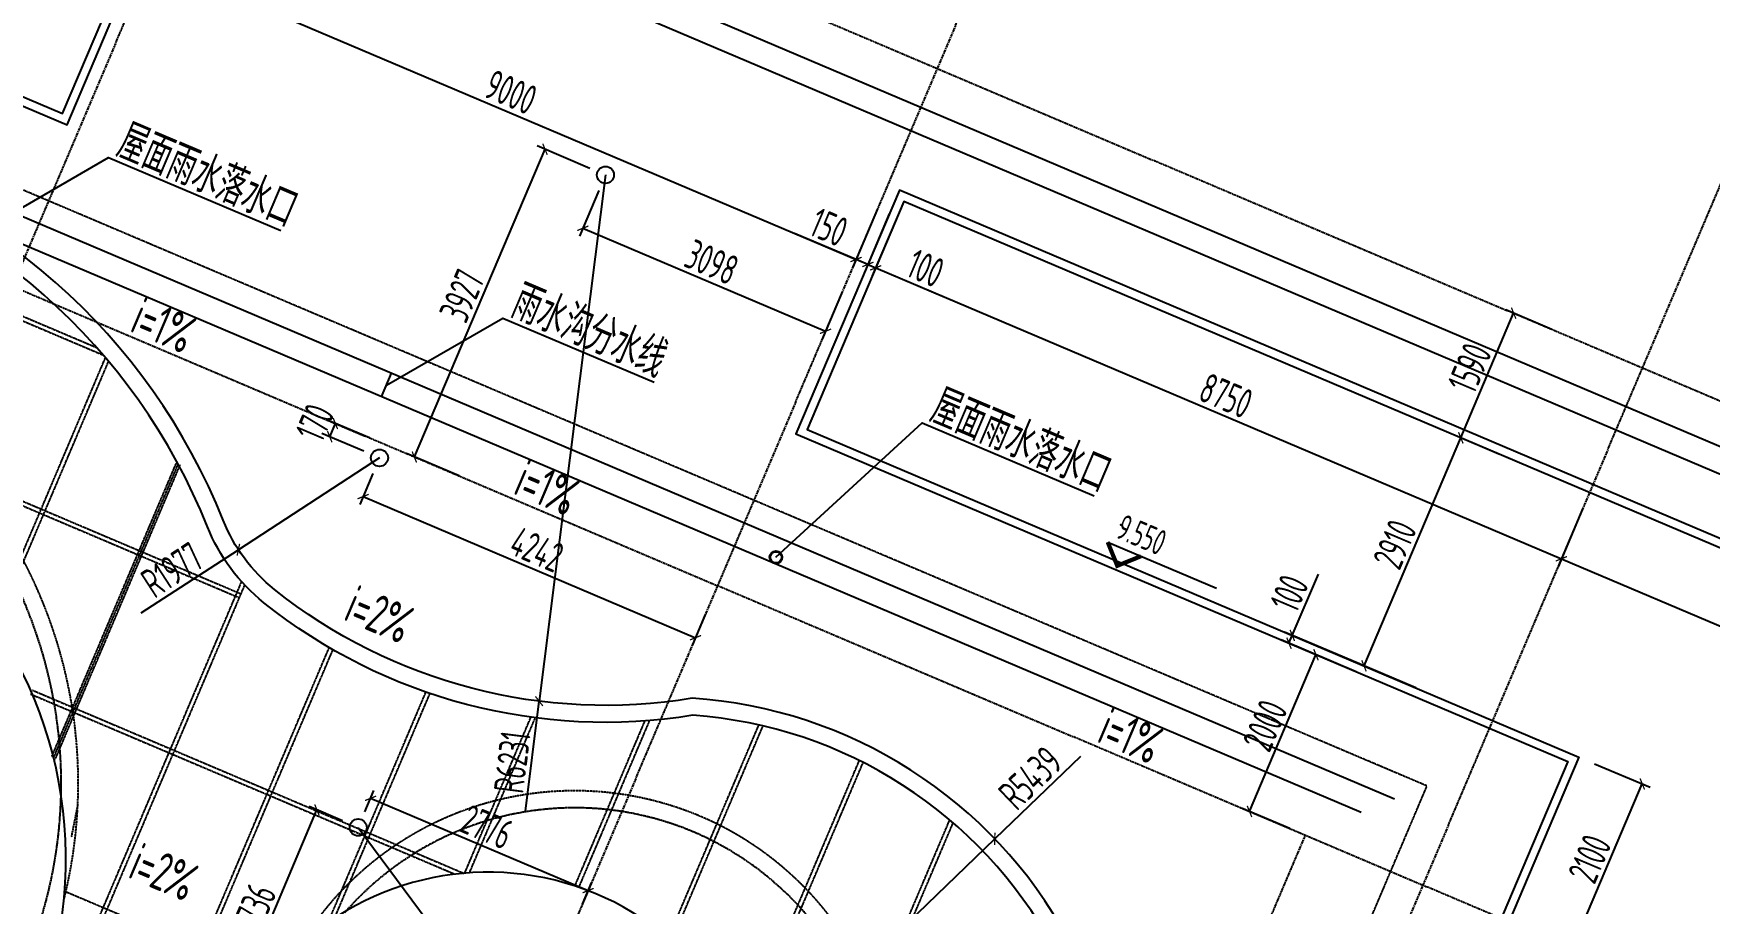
# Model space of a CAD drawing. Extents: x -3523 to 12007717, y -6694179 to 21431.
# Drawn here: x 11943716 to 11963402, y -6463701 to -6453481 of the extents above; entities that cross this region are included whole.
import ezdxf
from ezdxf.enums import TextEntityAlignment as Align

# ---------------------------------------------------------------- set-up
doc = ezdxf.new("R2010")
doc.units = 0
doc.header["$LTSCALE"] = 10
doc.header["$MEASUREMENT"] = 0
for name, pattern in [('A3-RG-axis-100$0$CENTER', [2, 1.25, -0.25, 0.25, -0.25]), ('A3-RI-4F$0$CENTER', [2, 1.25, -0.25, 0.25, -0.25]), ('A3-RI-4F$0$DASH', [0.35, 0.25, -0.1]), ('A3-RI-4F$0$DOTE', [2.42, 2, -0.2, 0.02, -0.2]), ('A3-SYMB-4F-100$0$$AUDIT_BAD_LTYPE2', [0])]:
    doc.linetypes.add(name, pattern=pattern)
for name, color, linetype in [('A3-RB-4F-100$0$A-DIMS-100', 1, 'Continuous'), ('A3-RG-axis-100$0$A-GRID', 1, 'A3-RG-axis-100$0$CENTER'), ('A3-RI-4F$0$A-FLOR', 2, 'Continuous'), ('A3-RI-4F$0$A-GLAZ', 140, 'Continuous'), ('A3-RI-4F$0$A-GRID', 1, 'A3-RI-4F$0$CENTER'), ('A3-RI-4F$0$A-HATH', 9, 'Continuous'), ('A3-RI-4F$0$A-ROOF-EDGE', 2, 'Continuous'), ('A3-RI-4F$0$A-WALL', 7, 'Continuous'), ('A3-RM-4F$0$0P-1', 191, 'Continuous'), ('A3-RM-4F$0$0P-FE-FH-V', 141, 'Continuous'), ('A3-SYMB-4F-100$0$$AUDIT_BAD_LAYER1', 7, 'Continuous'), ('A3-SYMB-4F-100$0$A-SYMB', 4, 'Continuous'), ('A3-SYMB-4F-100$0$A-SYMB-AREA', 4, 'Continuous'), ('A3-SYMB-4F-100$0$A-SYMB-NAME', 4, 'Continuous'), ('A3-SYMB-4F-100$0$A-SYMB-NAME-E', 4, 'Continuous')]:
    doc.layers.add(name, color=color, linetype=linetype)
doc.styles.add('A3-RB-4F-100$0$XD2008', font='xd-hzs.shx', dxfattribs={"width": 0.7, "bigfont": 'xd-hztxt.shx'})
doc.styles.add('A3-SYMB-4F-100$0$ECADI', font='hzs.shx', dxfattribs={"width": 0.7, "bigfont": 'hztxt.shx'})
doc.styles.add('A3-SYMB-4F-100$0$XD2008', font='hzs.shx', dxfattribs={"width": 0.7, "bigfont": 'hztxt.shx'})
doc.dimstyles.new('A3-RB-4F-100$0$XD100', dxfattribs={"dimscale": 100, "dimtxt": 3.5, "dimasz": 1.5, "dimexe": 1, "dimexo": 2, "dimgap": 0.5, "dimtad": 1, "dimdec": 0, "dimdsep": 46, "dimtxsty": 'A3-RB-4F-100$0$XD2008', "dimcen": 2.5, "dimclrt": 4, "dimaunit": 1, "dimadec": 0, "dimazin": 0, "dimtfac": 1, "dimtdec": 0, "dimtix": 1, "dimtmove": 0, "dimatfit": 3, "dimfxl": 0, "dimtolj": 1, "dimtzin": 0, "dimarcsym": 0})
doc.dimstyles.new('A3-RB-4F-100$0$XD100$0', dxfattribs={"dimscale": 100, "dimtxt": 3.5, "dimasz": 1, "dimexe": 1, "dimexo": 2, "dimgap": 0.5, "dimtad": 1, "dimdec": 0, "dimdsep": 46, "dimtxsty": 'A3-RB-4F-100$0$XD2008', "dimblk1": 'A3-RB-4F-100$0$_ARCHTICK', "dimblk2": 'A3-RB-4F-100$0$_ARCHTICK', "dimsah": 1, "dimcen": 2.5, "dimclrt": 4, "dimaunit": 1, "dimadec": 0, "dimazin": 0, "dimtfac": 1, "dimtdec": 0, "dimtix": 1, "dimtmove": 0, "dimatfit": 3, "dimfxl": 0, "dimtolj": 1, "dimtzin": 0, "dimarcsym": 0})

# ---------------------------------------------------------------- blocks, each defined once
blk = doc.blocks.new('A3-RI-4F$0$TIANCHUANG2')
at = {"layer": 'A3-RI-4F$0$A-GLAZ', "linetype": 'A3-RI-4F$0$DASH'}
for p, q in [((11938920, -6454874), (11944534, -6457258)), ((11939018, -6454862), (11944459, -6457171)), ((11936397, -6455976), (11946135, -6460110)), ((11936441, -6455941), (11946154, -6460064)), ((11943236, -6460413), (11944561, -6457289)), ((11943282, -6460432), (11944598, -6457332)), ((11943929, -6461979), (11945392, -6458531)), ((11943952, -6461989), (11945415, -6458541)), ((11943975, -6461999), (11945438, -6458550)), ((11942381, -6468824), (11946160, -6459922)), ((11942427, -6468844), (11946197, -6459962)), ((11944618, -6466754), (11947188, -6460698)), ((11944664, -6466773), (11947234, -6460718)), ((11943682, -6461241), (11948666, -6463357)), ((11943702, -6461195), (11948769, -6463346)), ((11947191, -6463890), (11948326, -6461216)), ((11947237, -6463910), (11948372, -6461236)), ((11948781, -6463345), (11949561, -6461507)), ((11948837, -6463341), (11949607, -6461527)), ((11950076, -6463494), (11950898, -6461557)), ((11950122, -6463513), (11950954, -6461552)), ((11951170, -6464115), (11952236, -6461604)), ((11951216, -6464134), (11952285, -6461615)), ((11952230, -6464816), (11953416, -6462023)), ((11952276, -6464835), (11953462, -6462043)), ((11949269, -6474992), (11954478, -6462720)), ((11949315, -6475011), (11954518, -6462754)), ((11944083, -6463557), (11946483, -6464576))]:
    blk.add_line(p, q, dxfattribs=at)
blk = doc.blocks.new('A3-RI-4F')
at = {"layer": 'A3-RI-4F$0$A-FLOR', "linetype": 'A3-RI-4F$0$DASH'}
blk.add_line((11944236, -6462534), (11944159, -6462919), dxfattribs=at)
for centre, radius, start, end in [((11938591, -6462290), 5650, 345.8683, 44.2186), ((11950072, -6466158), 3780, 294.9747, 148.7021)]:
    blk.add_arc(centre, radius, start, end, dxfattribs=at)
at = {"layer": 'A3-RI-4F$0$A-GRID', "linetype": 'A3-RI-4F$0$DOTE'}
for centre, radius, start, end in [((11938591, -6462290), 5450, 272.2829, 44.2186), ((11950072, -6466158), 3580, 294.9747, 139.0253)]:
    blk.add_arc(centre, radius, start, end, dxfattribs=at)
at = {"layer": 'A3-RI-4F$0$A-HATH', "linetype": 'A3-RI-4F$0$DASH'}
blk.add_lwpolyline([(11925756, -6476190), (11949855, -6486420), (11960084, -6462321), (11935985, -6452091)], close=True, dxfattribs=at)
at = {"layer": 'A3-RI-4F$0$A-ROOF-EDGE'}
for points in [[(11977075, -6448936), (11977075, -6448936), (11971198, -6462780), (11953939, -6455454), (11952802, -6458132), (11961869, -6461981), (11950655, -6488400), (11923776, -6476990), (11934990, -6450572), (11944057, -6454420), (11945194, -6451742), (11937359, -6448416, 0.002105), (11935284, -6447090), (11932817, -6450984, 0.033355), (11899110, -6432654), (11899697, -6421468)], [(11971145, -6462649), (11953886, -6455323), (11952670, -6458185), (11961737, -6462034), (11950602, -6488268), (11923907, -6476937), (11935043, -6450703), (11944110, -6454552), (11945325, -6451689), (11937406, -6448327, 0.002183), (11935253, -6446952), (11932786, -6450846, 0.033209), (11899214, -6432592), (11899796, -6421473)], [(11948735, -6482446, 0.153575), (11950516, -6480510, 0.12992), (11951116, -6477224, 0.099645), (11950839, -6476247, -0.370364), (11951727, -6472525, 0.124779), (11955849, -6469352, 0.549501), (11951453, -6461290, -0.212668), (11946546, -6460012, -0.12988), (11945944, -6459200, 0.238102), (11940954, -6454798, 0.28217)], [(11948635, -6482272, 0.153575), (11950335, -6480425, 0.12992), (11950916, -6477239, 0.099645), (11950661, -6476339, -0.372403), (11951628, -6472350, 0.12491), (11955682, -6469241, 0.547091), (11951462, -6461491, -0.211709), (11946421, -6460168, -0.12988), (11945758, -6459275, 0.238102), (11940903, -6454991, 0.28217), (11935816, -6456535, 0.107538), (11934525, -6458832, 0.181558), (11934730, -6462165, -0.024125), (11935298, -6463617, -0.306887), (11934543, -6466329, -0.012216), (11931938, -6468434, 221.308572)]]:
    blk.add_lwpolyline(points, format="xyb", dxfattribs=at)
at = {"layer": 'A3-RI-4F$0$A-WALL'}
for points in [[(11939765, -6468102, 0.61827), (11942694, -6459725)], [(11950496, -6469561, 1.230947), (11946556, -6464491)]]:
    blk.add_lwpolyline(points, format="xyb", dxfattribs=at)
at = {"layer": 'A3-RI-4F$0$A-GLAZ'}
blk.add_blockref('A3-RI-4F$0$TIANCHUANG2', (0, 0), dxfattribs=at)
blk = doc.blocks.new('A3-RG-axis-100')
at = {"layer": 'A3-RG-axis-100$0$A-GRID'}
for p, q in [((11979102.4, -6418565.4), (11947827.8, -6492243.7)), ((11957767.1, -6422760.8), (11931258.7, -6485210.6)), ((11966051.6, -6426277.4), (11939543.3, -6488727.1)), ((11937760.6, -6446859.4), (11980462.8, -6464985.4)), ((11935181.8, -6452934.6), (11977884, -6471060.6)), ((11958654.7, -6462898.3), (11946447.1, -6491657.6))]:
    blk.add_line(p, q, dxfattribs=at)
blk = doc.blocks.new('A3-SYMB-4F-100$0$ECADI-TAG-ROOM')
at = {"layer": 'A3-SYMB-4F-100$0$A-SYMB-AREA', "style": 'A3-SYMB-4F-100$0$ECADI', "width": 0.7}
blk.add_attdef('340M2', text='', height=2.5, dxfattribs=at).set_placement((7.17, -1.75), align=Align.MIDDLE_LEFT)
at = {"layer": 'A3-SYMB-4F-100$0$A-SYMB-NAME', "style": 'A3-SYMB-4F-100$0$ECADI', "width": 0.7}
blk.add_attdef('CHINESENAME', (-5.13, 0.09), '', height=4.5, dxfattribs=at)
at = {"layer": 'A3-SYMB-4F-100$0$A-SYMB-NAME-E', "style": 'A3-SYMB-4F-100$0$ECADI', "width": 0.7}
for tag, p in [('ENGLISHHIGH', (-5.13, 8.04)), ('ENGLISHLOW', (-5.13, 4.84))]:
    blk.add_attdef(tag, p, '', height=2.5, dxfattribs=at)
blk = doc.blocks.new('A3-SYMB-4F-100$0$ECADI-TAG-HGHT（国标）')
at = {"color": 1, "const_width": 0.5}
blk.add_lwpolyline([(-2.12, 2.12), (0, 0), (2.12, 2.12)], dxfattribs=at)
at = {"color": 1}
blk.add_point((-1.48, 4.6), dxfattribs=at)
at = {"layer": 'A3-SYMB-4F-100$0$$AUDIT_BAD_LAYER1', "color": 1, "linetype": 'A3-SYMB-4F-100$0$$AUDIT_BAD_LTYPE2'}
blk.add_line((-2.12, 2.12), (11.77, 2.12), dxfattribs=at)
at = {"style": 'A3-SYMB-4F-100$0$XD2008', "width": 0.7}
blk.add_attdef('FL', text='', height=3, dxfattribs=at).set_placement((-2.69, 2.97), align=Align.RIGHT)
for tag, p in [('F.F.L.', (2.28, 2.97)), ('T.O.S.', (2.28, -1.1))]:
    blk.add_attdef(tag, p, '', height=3, dxfattribs=at)
blk = doc.blocks.new('A3-SYMB-4F-100')
at = {"layer": 'A3-SYMB-4F-100$0$A-SYMB'}
for points in [[(11943231, -6455727), (11944598, -6454939), (11946620, -6455797)], [(11947863, -6457611), (11949229, -6456824), (11951005, -6457577)], [(11952436, -6459634), (11954153, -6458054), (11956176, -6458913)]]:
    blk.add_lwpolyline(points, dxfattribs=at)
for points in [[(11946441, -6457010, 0, 0, 0), (11944816, -6456320, 80, 0, 0), (11944540, -6456203, 0, 0, 0)], [(11949283, -6458216, 0, 0, 0), (11950908, -6458906, 80, 0, 0), (11951184, -6459023, 0, 0, 0)], [(11947819, -6460023, 0, 0, 0), (11948410, -6458630, 80, 0, 0), (11948527, -6458354, 0, 0, 0)], [(11957800, -6461831, 0, 0, 0), (11956176, -6461142, 80, 0, 0), (11955899, -6461024, 0, 0, 0)], [(11945485, -6463137, 0, 0, 0), (11946175, -6461512, 80, 0, 0), (11946292, -6461236, 0, 0, 0)]]:
    blk.add_lwpolyline(points, format="xyseb", dxfattribs=at)
ref = blk.add_blockref('A3-SYMB-4F-100$0$ECADI-TAG-ROOM', (11945128, -6455129), dxfattribs=dict(at, xscale=99.99999999989046, yscale=100.0000000001164, rotation=337))
ref.add_attrib('CHINESENAME', '屋面雨水落水口', (11944660, -6454921), dxfattribs={"height": 450, "rotation": 337, "style": 'A3-SYMB-4F-100$0$ECADI', "width": 0.7})
ref = blk.add_blockref('A3-SYMB-4F-100$0$ECADI-TAG-ROOM', (11949760, -6457014), dxfattribs=dict(at, xscale=99.99999999989046, yscale=100.0000000001164, rotation=337))
ref.add_attrib('CHINESENAME', '雨水沟分水线', (11949292, -6456806), dxfattribs={"height": 450, "rotation": 337, "style": 'A3-SYMB-4F-100$0$ECADI', "width": 0.7})
ref = blk.add_blockref('A3-SYMB-4F-100$0$ECADI-TAG-ROOM', (11945298, -6457184), dxfattribs=dict(at, xscale=99.99999999989046, yscale=100.0000000001164, rotation=337))
ref.add_attrib('CHINESENAME', 'i=1%', (11944830, -6456976), dxfattribs={"height": 450, "rotation": 337, "style": 'A3-SYMB-4F-100$0$ECADI', "width": 0.7})
ref = blk.add_blockref('A3-SYMB-4F-100$0$ECADI-TAG-ROOM', (11954684, -6458245), dxfattribs=dict(at, xscale=99.99999999989046, yscale=100.0000000001164, rotation=337))
ref.add_attrib('CHINESENAME', '屋面雨水落水口', (11954215, -6458036), dxfattribs={"height": 450, "rotation": 337, "style": 'A3-SYMB-4F-100$0$ECADI', "width": 0.7})
ref = blk.add_blockref('A3-SYMB-4F-100$0$ECADI-TAG-ROOM', (11949798, -6459089), dxfattribs=dict(at, xscale=-99.99999999989045, yscale=100.0000000001164, rotation=336.9999999997605))
ref.add_attrib('CHINESENAME', 'i=1%', (11949334, -6458883), dxfattribs={"height": 450, "rotation": 337, "style": 'A3-SYMB-4F-100$0$ECADI', "width": 0.7})
ref = blk.add_blockref('A3-SYMB-4F-100$0$ECADI-TAG-HGHT（国标）', (11956446, -6459734), dxfattribs=dict(at, xscale=100, yscale=99.99999999999999, rotation=337))
ref.add_attrib('F.F.L.', '9.550', (11956412, -6459397), dxfattribs={"layer": '0', "height": 300, "rotation": 337, "style": 'A3-SYMB-4F-100$0$XD2008', "width": 0.7})
ref = blk.add_blockref('A3-SYMB-4F-100$0$ECADI-TAG-ROOM', (11947991, -6460142), dxfattribs=dict(at, xscale=-99.99999999989046, yscale=100.0000000001165, rotation=156.9999999996914))
ref.add_attrib('CHINESENAME', 'i=2%', (11947340, -6460364), dxfattribs={"height": 450, "rotation": 337, "style": 'A3-SYMB-4F-100$0$ECADI', "width": 0.7})
ref = blk.add_blockref('A3-SYMB-4F-100$0$ECADI-TAG-ROOM', (11956658, -6462006), dxfattribs=dict(at, xscale=99.99999999989039, yscale=100.0000000001164, rotation=336.999999999861))
ref.add_attrib('CHINESENAME', 'i=1%', (11956189, -6461798), dxfattribs={"height": 450, "rotation": 337, "style": 'A3-SYMB-4F-100$0$ECADI', "width": 0.7})
ref = blk.add_blockref('A3-SYMB-4F-100$0$ECADI-TAG-ROOM', (11945277, -6463600), dxfattribs=dict(at, xscale=99.99999999989046, yscale=100.0000000001164, rotation=337))
ref.add_attrib('CHINESENAME', 'i=2%', (11944808, -6463391), dxfattribs={"height": 450, "rotation": 337, "style": 'A3-SYMB-4F-100$0$ECADI', "width": 0.7})
blk = doc.blocks.new('A3-RM-4F$0$DFA')
at = {"layer": 'A3-RM-4F$0$0P-FE-FH-V'}
for radius in [75, 65]:
    blk.add_circle((0, 0), radius, dxfattribs=at)
blk = doc.blocks.new('A3-RM-4F')
at = {"layer": 'A3-RM-4F$0$0P-1'}
for p, q in [((11959704, -6462474), (11934574, -6451808)), ((11959310, -6462633), (11934457, -6452084)), ((11947804, -6457749), (11947921, -6457473))]:
    blk.add_line(p, q, dxfattribs=at)
for points in [[(11905192, -6423801), (11904910, -6429175, -0.033124), (11938801, -6448159), (11947301, -6451767), (11970397, -6461571), (11975941, -6448509)], [(11905486, -6423926), (11905220, -6428991, -0.03293), (11938943, -6447894), (11947419, -6451491), (11970238, -6461178), (11975665, -6448392)]]:
    blk.add_lwpolyline(points, format="xyb", dxfattribs=at)
blk.add_blockref('A3-RM-4F$0$DFA', (11952436, -6459634), dxfattribs=at)
blk = doc.blocks.new('A3-RB-4F-100$0$_ARCHTICK')
at = {"color": 0, "linetype": 'ByBlock', "const_width": 0.15}
blk.add_lwpolyline([(-0.5, -0.5), (0.5, 0.5)], dxfattribs=at)
blk = doc.blocks.new('*D2244')
at = {"layer": 'A3-RB-4F-100$0$A-DIMS-100', "color": 0, "lineweight": -2}
for p, q in [((11945346, -6452024), (11945054, -6452711)), ((11945093, -6452619), (11953377, -6456136)), ((11953630, -6455540), (11953338, -6456228))]:
    blk.add_line(p, q, dxfattribs=at)
at = {"layer": 'Defpoints', "color": 0}
for p in [(11945424, -6451840), (11953708, -6455356), (11953377, -6456136)]:
    blk.add_point(p, dxfattribs=at)
at = {"layer": 'A3-RB-4F-100$0$A-DIMS-100', "color": 0, "lineweight": -2, "xscale": 100, "yscale": 100, "zscale": 100}
for p, rotation in [((11945093, -6452619), 156.9999999999083), ((11953377, -6456136), 336.9999999999084)]:
    blk.add_blockref('A3-RB-4F-100$0$_ARCHTICK', p, dxfattribs=dict(at, rotation=rotation))
at = {"layer": 'A3-RB-4F-100$0$A-DIMS-100', "color": 4, "insert": (11949323, -6454170), "char_height": 350, "attachment_point": 5, "rotation": 337, "style": 'A3-RB-4F-100$0$XD2008'}
blk.add_mtext('\\A1;9000', dxfattribs=at)
blk = doc.blocks.new('*D2245')
at = {"layer": 'A3-RB-4F-100$0$A-DIMS-100', "color": 0, "lineweight": -2}
for p, q in [((11953860, -6455638), (11953568, -6456326)), ((11953608, -6456234), (11961662, -6459652)), ((11961915, -6459057), (11961623, -6459745))]:
    blk.add_line(p, q, dxfattribs=at)
at = {"layer": 'Defpoints', "color": 0}
for p in [(11953939, -6455454), (11961993, -6458873), (11961662, -6459652)]:
    blk.add_point(p, dxfattribs=at)
at = {"layer": 'A3-RB-4F-100$0$A-DIMS-100', "color": 0, "lineweight": -2, "xscale": 100, "yscale": 100, "zscale": 100}
for p, rotation in [((11953608, -6456234), 156.9999999998892), ((11961662, -6459652), 336.9999999998892)]:
    blk.add_blockref('A3-RB-4F-100$0$_ARCHTICK', p, dxfattribs=dict(at, rotation=rotation))
at = {"layer": 'A3-RB-4F-100$0$A-DIMS-100', "color": 4, "insert": (11957723, -6457736), "char_height": 350, "attachment_point": 5, "rotation": 337, "style": 'A3-RB-4F-100$0$XD2008'}
blk.add_mtext('\\A1;8750', dxfattribs=at)
blk = doc.blocks.new('*D2246')
at = {"layer": 'A3-RB-4F-100$0$A-DIMS-100', "color": 0, "lineweight": -2}
for p, q in [((11961915, -6459057), (11961623, -6459745)), ((11961662, -6459652), (11969026, -6462778)), ((11969279, -6462183), (11968987, -6462870))]:
    blk.add_line(p, q, dxfattribs=at)
at = {"layer": 'Defpoints', "color": 0}
for p in [(11961993, -6458873), (11969357, -6461999), (11969026, -6462778)]:
    blk.add_point(p, dxfattribs=at)
at = {"layer": 'A3-RB-4F-100$0$A-DIMS-100', "color": 0, "lineweight": -2, "xscale": 100, "yscale": 100, "zscale": 100}
for p, rotation in [((11961662, -6459652), 156.9999999998926), ((11969026, -6462778), 336.9999999998926)]:
    blk.add_blockref('A3-RB-4F-100$0$_ARCHTICK', p, dxfattribs=dict(at, rotation=rotation))
at = {"layer": 'A3-RB-4F-100$0$A-DIMS-100', "color": 4, "insert": (11965432, -6461008), "char_height": 350, "attachment_point": 5, "rotation": 337, "style": 'A3-RB-4F-100$0$XD2008'}
blk.add_mtext('\\A1;8000', dxfattribs=at)
blk = doc.blocks.new('*D2253')
at = {"layer": 'A3-RB-4F-100$0$A-DIMS-100', "color": 0, "lineweight": -2}
for p, q in [((11962053, -6462059), (11962705, -6462336)), ((11961792, -6464230), (11962613, -6462297)), ((11961232, -6463992), (11961884, -6464269))]:
    blk.add_line(p, q, dxfattribs=at)
at = {"layer": 'Defpoints', "color": 0}
for p in [(11961869, -6461981), (11962613, -6462297), (11961048, -6463914)]:
    blk.add_point(p, dxfattribs=at)
at = {"layer": 'A3-RB-4F-100$0$A-DIMS-100', "color": 0, "lineweight": -2, "xscale": 100, "yscale": 100, "zscale": 100}
for p, rotation in [((11962613, -6462297), 66.99999999985049), ((11961792, -6464230), 246.9999999998505)]:
    blk.add_blockref('A3-RB-4F-100$0$_ARCHTICK', p, dxfattribs=dict(at, rotation=rotation))
at = {"layer": 'A3-RB-4F-100$0$A-DIMS-100', "color": 4, "insert": (11961995, -6463176), "char_height": 350, "attachment_point": 5, "rotation": 67, "style": 'A3-RB-4F-100$0$XD2008'}
blk.add_mtext('\\A1;2100', dxfattribs=at)
blk = doc.blocks.new('*D2275')
at = {"layer": 'A3-RB-4F-100$0$A-DIMS-100', "color": 0, "lineweight": -2}
for p, q in [((11960481, -6458231), (11961102, -6456767)), ((11961550, -6456957), (11961010, -6456728)), ((11960929, -6458421), (11960389, -6458192))]:
    blk.add_line(p, q, dxfattribs=at)
at = {"layer": 'Defpoints', "color": 0}
for p in [(11961102, -6456767), (11961734, -6457036), (11961113, -6458499)]:
    blk.add_point(p, dxfattribs=at)
at = {"layer": 'A3-RB-4F-100$0$A-DIMS-100', "color": 0, "lineweight": -2, "xscale": 100, "yscale": 100, "zscale": 100}
for p, rotation in [((11961102, -6456767), 66.99999999992632), ((11960481, -6458231), 246.9999999999263)]:
    blk.add_blockref('A3-RB-4F-100$0$_ARCHTICK', p, dxfattribs=dict(at, rotation=rotation))
at = {"layer": 'A3-RB-4F-100$0$A-DIMS-100', "color": 4, "insert": (11960585, -6457411), "char_height": 350, "attachment_point": 5, "rotation": 67, "style": 'A3-RB-4F-100$0$XD2008'}
blk.add_mtext('\\A1;1590', dxfattribs=at)
blk = doc.blocks.new('*D2276')
at = {"layer": 'A3-RB-4F-100$0$A-DIMS-100', "color": 0, "lineweight": -2}
for p, q in [((11959344, -6460910), (11960481, -6458231)), ((11961089, -6458489), (11960389, -6458192)), ((11959952, -6461168), (11959252, -6460871))]:
    blk.add_line(p, q, dxfattribs=at)
at = {"layer": 'Defpoints', "color": 0}
for p in [(11960481, -6458231), (11961273, -6458567), (11960136, -6461246)]:
    blk.add_point(p, dxfattribs=at)
at = {"layer": 'A3-RB-4F-100$0$A-DIMS-100', "color": 0, "lineweight": -2, "xscale": 100, "yscale": 100, "zscale": 100}
for p, rotation in [((11960481, -6458231), 66.99999999991255), ((11959344, -6460910), 246.9999999999126)]:
    blk.add_blockref('A3-RB-4F-100$0$_ARCHTICK', p, dxfattribs=dict(at, rotation=rotation))
at = {"layer": 'A3-RB-4F-100$0$A-DIMS-100', "color": 4, "insert": (11959706, -6459482), "char_height": 350, "attachment_point": 5, "rotation": 67, "style": 'A3-RB-4F-100$0$XD2008'}
blk.add_mtext('\\A1;2910', dxfattribs=at)
blk = doc.blocks.new('*D2279')
at = {"layer": 'A3-RB-4F-100$0$A-DIMS-100', "color": 0, "lineweight": -2}
for p, q in [((11953630, -6455540), (11953338, -6456228)), ((11953768, -6455599), (11953476, -6456287)), ((11953377, -6456136), (11952656, -6455830)), ((11953516, -6456194), (11953377, -6456136))]:
    blk.add_line(p, q, dxfattribs=at)
at = {"layer": 'Defpoints', "color": 0}
for p in [(11953708, -6455356), (11953846, -6455415), (11953516, -6456194)]:
    blk.add_point(p, dxfattribs=at)
at = {"layer": 'A3-RB-4F-100$0$A-DIMS-100', "color": 0, "lineweight": -2, "xscale": 100, "yscale": 100, "zscale": 100}
for p, rotation in [((11953377, -6456136), 156.9999999973714), ((11953516, -6456194), 336.9999999973714)]:
    blk.add_blockref('A3-RB-4F-100$0$_ARCHTICK', p, dxfattribs=dict(at, rotation=rotation))
at = {"layer": 'A3-RB-4F-100$0$A-DIMS-100', "color": 4, "insert": (11953059, -6455756), "char_height": 350, "attachment_point": 5, "rotation": 337, "style": 'A3-RB-4F-100$0$XD2008'}
blk.add_mtext('\\A1;150', dxfattribs=at)
blk = doc.blocks.new('*D2280')
at = {"layer": 'A3-RB-4F-100$0$A-DIMS-100', "color": 0, "lineweight": -2}
for p, q in [((11953768, -6455599), (11953476, -6456287)), ((11953860, -6455638), (11953568, -6456326)), ((11953516, -6456194), (11953423, -6456155)), ((11953516, -6456194), (11953608, -6456234)), ((11953608, -6456234), (11954421, -6456579))]:
    blk.add_line(p, q, dxfattribs=at)
at = {"layer": 'Defpoints', "color": 0}
for p in [(11953846, -6455415), (11953939, -6455454), (11953608, -6456234)]:
    blk.add_point(p, dxfattribs=at)
at = {"layer": 'A3-RB-4F-100$0$A-DIMS-100', "color": 0, "lineweight": -2, "xscale": 100, "yscale": 100, "zscale": 100}
for p, rotation in [((11953516, -6456194), 336.9999999978328), ((11953608, -6456234), 156.9999999978328)]:
    blk.add_blockref('A3-RB-4F-100$0$_ARCHTICK', p, dxfattribs=dict(at, rotation=rotation))
at = {"layer": 'A3-RB-4F-100$0$A-DIMS-100', "color": 4, "insert": (11954194, -6456238), "char_height": 350, "attachment_point": 5, "rotation": 337, "style": 'A3-RB-4F-100$0$XD2008'}
blk.add_mtext('\\A1;100', dxfattribs=at)
blk = doc.blocks.new('*D2291')
at = {"layer": 'A3-RB-4F-100$0$A-DIMS-100', "color": 0, "lineweight": -2}
for p, q in [((11957999, -6462620), (11958780, -6460779)), ((11959252, -6460979), (11958688, -6460740)), ((11958471, -6462820), (11957907, -6462581))]:
    blk.add_line(p, q, dxfattribs=at)
at = {"layer": 'Defpoints', "color": 0}
for p in [(11958780, -6460779), (11959436, -6461057), (11958655, -6462898)]:
    blk.add_point(p, dxfattribs=at)
at = {"layer": 'A3-RB-4F-100$0$A-DIMS-100', "color": 0, "lineweight": -2, "xscale": 100, "yscale": 100, "zscale": 100}
for p, rotation in [((11958780, -6460779), 66.99999999991549), ((11957999, -6462620), 246.9999999999155)]:
    blk.add_blockref('A3-RB-4F-100$0$_ARCHTICK', p, dxfattribs=dict(at, rotation=rotation))
at = {"layer": 'A3-RB-4F-100$0$A-DIMS-100', "color": 4, "insert": (11958183, -6461611), "char_height": 350, "attachment_point": 5, "rotation": 67, "style": 'A3-RB-4F-100$0$XD2008'}
blk.add_mtext('\\A1;2000', dxfattribs=at)
blk = doc.blocks.new('*D2292')
at = {"layer": 'A3-RB-4F-100$0$A-DIMS-100', "color": 0, "lineweight": -2}
for p, q in [((11958502, -6460552), (11958808, -6459831)), ((11959291, -6460887), (11958410, -6460513)), ((11959252, -6460979), (11958371, -6460605)), ((11958463, -6460644), (11958502, -6460552))]:
    blk.add_line(p, q, dxfattribs=at)
at = {"layer": 'Defpoints', "color": 0}
for p in [(11958502, -6460552), (11959436, -6461057), (11959475, -6460965)]:
    blk.add_point(p, dxfattribs=at)
at = {"layer": 'A3-RB-4F-100$0$A-DIMS-100', "color": 0, "lineweight": -2, "xscale": 100, "yscale": 100, "zscale": 100}
for p, rotation in [((11958502, -6460552), 66.99999999994976), ((11958463, -6460644), 246.9999999999498)]:
    blk.add_blockref('A3-RB-4F-100$0$_ARCHTICK', p, dxfattribs=dict(at, rotation=rotation))
at = {"layer": 'A3-RB-4F-100$0$A-DIMS-100', "color": 4, "insert": (11958467, -6460058), "char_height": 350, "attachment_point": 5, "rotation": 67, "style": 'A3-RB-4F-100$0$XD2008'}
blk.add_mtext('\\A1;100', dxfattribs=at)
blk = doc.blocks.new('*D2322')
at = {"layer": 'A3-RB-4F-100$0$A-DIMS-100', "color": 0, "lineweight": -2}
for p in [(11947780, -6458467), (11944981, -6460288)]:
    blk.add_line(p, (11946122, -6459545), dxfattribs=at)
at = {"layer": 'Defpoints', "color": 0}
for p in [(11947780, -6458467), (11946122, -6459545)]:
    blk.add_point(p, dxfattribs=at)
at = {"layer": 'A3-RB-4F-100$0$A-DIMS-100', "color": 0, "lineweight": -2, "xscale": 100, "yscale": 100, "zscale": 100, "rotation": 33.05789434136474}
blk.add_blockref('A3-RB-4F-100$0$_ARCHTICK', (11946122, -6459545), dxfattribs=at)
at = {"layer": 'A3-RB-4F-100$0$A-DIMS-100', "color": 4, "insert": (11945345, -6459782), "char_height": 350, "attachment_point": 5, "rotation": 33.0579, "style": 'A3-RB-4F-100$0$XD2008'}
blk.add_mtext('\\A1;R1977', dxfattribs=at)
blk = doc.blocks.new('*D2323')
at = {"layer": 'A3-RB-4F-100$0$A-DIMS-100', "color": 0, "lineweight": -2}
for p in [(11950434, -6455143), (11949493, -6462618)]:
    blk.add_line(p, (11949655, -6461325), dxfattribs=at)
at = {"layer": 'Defpoints', "color": 0}
for p in [(11950434, -6455143), (11949655, -6461325)]:
    blk.add_point(p, dxfattribs=at)
at = {"layer": 'A3-RB-4F-100$0$A-DIMS-100', "color": 0, "lineweight": -2, "xscale": 100, "yscale": 100, "zscale": 100, "rotation": 82.82300619520538}
blk.add_blockref('A3-RB-4F-100$0$_ARCHTICK', (11949655, -6461325), dxfattribs=at)
at = {"layer": 'A3-RB-4F-100$0$A-DIMS-100', "color": 4, "insert": (11949338, -6462042), "char_height": 350, "attachment_point": 5, "rotation": 82.823, "style": 'A3-RB-4F-100$0$XD2008'}
blk.add_mtext('\\A1;R6231', dxfattribs=at)
blk = doc.blocks.new('*D2324')
at = {"layer": 'A3-RB-4F-100$0$A-DIMS-100', "color": 0, "lineweight": -2}
for p in [(11956013, -6461973), (11951091, -6466717)]:
    blk.add_line(p, (11955007, -6462942), dxfattribs=at)
at = {"layer": 'Defpoints', "color": 0}
for p in [(11955007, -6462942), (11951091, -6466717)]:
    blk.add_point(p, dxfattribs=at)
at = {"layer": 'A3-RB-4F-100$0$A-DIMS-100', "color": 0, "lineweight": -2, "xscale": 100, "yscale": 100, "zscale": 100, "rotation": 223.9459015008137}
blk.add_blockref('A3-RB-4F-100$0$_ARCHTICK', (11955007, -6462942), dxfattribs=at)
at = {"layer": 'A3-RB-4F-100$0$A-DIMS-100', "color": 4, "insert": (11955426, -6462226), "char_height": 350, "attachment_point": 5, "rotation": 43.9459, "style": 'A3-RB-4F-100$0$XD2008'}
blk.add_mtext('\\A1;R5439', dxfattribs=at)
blk = doc.blocks.new('*D2325')
at = {"layer": 'A3-RB-4F-100$0$A-DIMS-100', "color": 0, "lineweight": -2}
for p in [(11947530, -6462809), (11956214, -6474526)]:
    blk.add_line(p, (11953832, -6471312), dxfattribs=at)
at = {"layer": 'Defpoints', "color": 0}
for p in [(11947530, -6462809), (11953832, -6471312)]:
    blk.add_point(p, dxfattribs=at)
at = {"layer": 'A3-RB-4F-100$0$A-DIMS-100', "color": 0, "lineweight": -2, "xscale": 100, "yscale": 100, "zscale": 100, "rotation": 126.5452854252817}
blk.add_blockref('A3-RB-4F-100$0$_ARCHTICK', (11953832, -6471312), dxfattribs=at)
at = {"layer": 'A3-RB-4F-100$0$A-DIMS-100', "color": 4, "insert": (11955980, -6473832), "char_height": 350, "attachment_point": 5, "rotation": 306.5453, "style": 'A3-RB-4F-100$0$XD2008'}
blk.add_mtext('\\A1;R10585', dxfattribs=at)
blk = doc.blocks.new('*D2354')
at = {"layer": 'A3-RB-4F-100$0$A-DIMS-100', "color": 0, "lineweight": -2}
for p, q in [((11947662, -6458232), (11947169, -6458023)), ((11947195, -6458218), (11947261, -6458062)), ((11947595, -6458388), (11947103, -6458179))]:
    blk.add_line(p, q, dxfattribs=at)
at = {"layer": 'Defpoints', "color": 0}
for p in [(11947261, -6458062), (11947846, -6458310), (11947780, -6458467)]:
    blk.add_point(p, dxfattribs=at)
at = {"layer": 'A3-RB-4F-100$0$A-DIMS-100', "color": 0, "lineweight": -2, "xscale": 100, "yscale": 100, "zscale": 100}
for p, rotation in [((11947195, -6458218), 247.0000000004484), ((11947261, -6458062), 67.00000000044847)]:
    blk.add_blockref('A3-RB-4F-100$0$_ARCHTICK', p, dxfattribs=dict(at, rotation=rotation))
at = {"layer": 'A3-RB-4F-100$0$A-DIMS-100', "color": 4, "insert": (11947021, -6458052), "char_height": 350, "attachment_point": 5, "rotation": 67, "style": 'A3-RB-4F-100$0$XD2008'}
blk.add_mtext('\\A1;170', dxfattribs=at)
blk = doc.blocks.new('*D2355')
at = {"layer": 'A3-RB-4F-100$0$A-DIMS-100', "color": 0, "lineweight": -2}
for p, q in [((11947701, -6458651), (11947548, -6459013)), ((11947587, -6458921), (11951492, -6460579)), ((11951606, -6460308), (11951453, -6460671))]:
    blk.add_line(p, q, dxfattribs=at)
at = {"layer": 'Defpoints', "color": 0}
for p in [(11947780, -6458467), (11951685, -6460124), (11951492, -6460579)]:
    blk.add_point(p, dxfattribs=at)
at = {"layer": 'A3-RB-4F-100$0$A-DIMS-100', "color": 0, "lineweight": -2, "xscale": 100, "yscale": 100, "zscale": 100}
for p, rotation in [((11947587, -6458921), 156.9999999998929), ((11951492, -6460579), 336.9999999998929)]:
    blk.add_blockref('A3-RB-4F-100$0$_ARCHTICK', p, dxfattribs=dict(at, rotation=rotation))
at = {"layer": 'A3-RB-4F-100$0$A-DIMS-100', "color": 4, "insert": (11949627, -6459543), "char_height": 350, "attachment_point": 5, "rotation": 337, "style": 'A3-RB-4F-100$0$XD2008'}
blk.add_mtext('\\A1;4242', dxfattribs=at)
blk = doc.blocks.new('*D2356')
at = {"layer": 'A3-RB-4F-100$0$A-DIMS-100', "color": 0, "lineweight": -2}
for p, q in [((11950250, -6455065), (11949632, -6454802)), ((11948189, -6458456), (11949724, -6454841)), ((11948715, -6458679), (11948097, -6458417))]:
    blk.add_line(p, q, dxfattribs=at)
at = {"layer": 'Defpoints', "color": 0}
for p in [(11949724, -6454841), (11950434, -6455143), (11948900, -6458757)]:
    blk.add_point(p, dxfattribs=at)
at = {"layer": 'A3-RB-4F-100$0$A-DIMS-100', "color": 0, "lineweight": -2, "xscale": 100, "yscale": 100, "zscale": 100}
for p, rotation in [((11949724, -6454841), 66.99999999988457), ((11948189, -6458456), 246.9999999998846)]:
    blk.add_blockref('A3-RB-4F-100$0$_ARCHTICK', p, dxfattribs=dict(at, rotation=rotation))
at = {"layer": 'A3-RB-4F-100$0$A-DIMS-100', "color": 4, "insert": (11948749, -6456561), "char_height": 350, "attachment_point": 5, "rotation": 67, "style": 'A3-RB-4F-100$0$XD2008'}
blk.add_mtext('\\A1;3927', dxfattribs=at)
blk = doc.blocks.new('*D2357')
at = {"layer": 'A3-RB-4F-100$0$A-DIMS-100', "color": 0, "lineweight": -2}
for p, q in [((11950356, -6455327), (11950129, -6455861)), ((11950168, -6455769), (11953019, -6456979)), ((11953207, -6456537), (11952980, -6457072))]:
    blk.add_line(p, q, dxfattribs=at)
at = {"layer": 'Defpoints', "color": 0}
for p in [(11950434, -6455143), (11953285, -6456353), (11953019, -6456979)]:
    blk.add_point(p, dxfattribs=at)
at = {"layer": 'A3-RB-4F-100$0$A-DIMS-100', "color": 0, "lineweight": -2, "xscale": 100, "yscale": 100, "zscale": 100}
for p, rotation in [((11950168, -6455769), 156.9999999998812), ((11953019, -6456979), 336.9999999998812)]:
    blk.add_blockref('A3-RB-4F-100$0$_ARCHTICK', p, dxfattribs=dict(at, rotation=rotation))
at = {"layer": 'A3-RB-4F-100$0$A-DIMS-100', "color": 4, "insert": (11951682, -6456167), "char_height": 350, "attachment_point": 5, "rotation": 337, "style": 'A3-RB-4F-100$0$XD2008'}
blk.add_mtext('\\A1;3098', dxfattribs=at)
blk = doc.blocks.new('*D2360')
at = {"layer": 'A3-RB-4F-100$0$A-DIMS-100', "color": 0, "lineweight": -2}
for p, q in [((11945977, -6465121), (11947045, -6462603)), ((11947346, -6462730), (11946953, -6462564)), ((11946277, -6465249), (11945884, -6465082))]:
    blk.add_line(p, q, dxfattribs=at)
at = {"layer": 'Defpoints', "color": 0}
for p in [(11947045, -6462603), (11947530, -6462809), (11946461, -6465327)]:
    blk.add_point(p, dxfattribs=at)
at = {"layer": 'A3-RB-4F-100$0$A-DIMS-100', "color": 0, "lineweight": -2, "xscale": 100, "yscale": 100, "zscale": 100}
for p, rotation in [((11947045, -6462603), 66.99999999988354), ((11945977, -6465121), 246.9999999998836)]:
    blk.add_blockref('A3-RB-4F-100$0$_ARCHTICK', p, dxfattribs=dict(at, rotation=rotation))
at = {"layer": 'A3-RB-4F-100$0$A-DIMS-100', "color": 4, "insert": (11946304, -6463774), "char_height": 350, "attachment_point": 5, "rotation": 67, "style": 'A3-RB-4F-100$0$XD2008'}
blk.add_mtext('\\A1;2736', dxfattribs=at)
blk = doc.blocks.new('*D2361')
at = {"layer": 'A3-RB-4F-100$0$A-DIMS-100', "color": 0, "lineweight": -2}
for p, q in [((11947608, -6462624), (11947714, -6462374)), ((11947675, -6462466), (11950230, -6463550)), ((11950163, -6463709), (11950269, -6463458))]:
    blk.add_line(p, q, dxfattribs=at)
at = {"layer": 'Defpoints', "color": 0}
for p in [(11947530, -6462809), (11950230, -6463550), (11950085, -6463893)]:
    blk.add_point(p, dxfattribs=at)
at = {"layer": 'A3-RB-4F-100$0$A-DIMS-100', "color": 0, "lineweight": -2, "xscale": 100, "yscale": 100, "zscale": 100}
for p, rotation in [((11947675, -6462466), 156.9999999998825), ((11950230, -6463550), 336.9999999998826)]:
    blk.add_blockref('A3-RB-4F-100$0$_ARCHTICK', p, dxfattribs=dict(at, rotation=rotation))
at = {"layer": 'A3-RB-4F-100$0$A-DIMS-100', "color": 4, "insert": (11949041, -6462801), "char_height": 350, "attachment_point": 5, "rotation": 337, "style": 'A3-RB-4F-100$0$XD2008'}
blk.add_mtext('\\A1;2776', dxfattribs=at)
blk = doc.blocks.new('A3-RB-4F-100')
at = {"layer": 'A3-RB-4F-100$0$A-DIMS-100'}
for centre in [(11950433.9, -6455142.8), (11947779.6, -6458466.6), (11947529.8, -6462808.6)]:
    blk.add_circle(centre, 100, dxfattribs=at)
for p1, p2, distance, picture, middle in [((11945423.9, -6451839.6), (11953708.4, -6455356.2), -847.1, '*D2244', (11949323.1, -6454170.5)), ((11948899.5, -6458757.5), (11950433.9, -6455142.8), 771.4, '*D2356', (11948749.5, -6456560.8)), ((11950433.9, -6455142.8), (11953285.2, -6456353.1), -680.4, '*D2357', (11951681.6, -6456167.2)), ((11953938.5, -6455453.8), (11961993, -6458872.7), -847.1, '*D2245', (11957722.7, -6457735.9)), ((11961112.8, -6458499.1), (11961734.1, -6457035.5), 686.2, '*D2275', (11960584.7, -6457411.3)), ((11960136.1, -6461245.8), (11961273.1, -6458567.2), 860.3, '*D2276', (11959705.6, -6459482.4)), ((11947779.6, -6458466.6), (11951684.5, -6460124.1), -493.8, '*D2355', (11949627, -6459542.8)), ((11961993, -6458872.7), (11969357.1, -6461998.6), -847.1, '*D2246', (11965432, -6461008.3)), ((11958654.7, -6462898.3), (11959436.1, -6461057.3), 712.4, '*D2291', (11958182.5, -6461611.5)), ((11961048, -6463914.2), (11961868.5, -6461981.1), -808.5, '*D2253', (11961995.4, -6463175.7)), ((11947529.8, -6462808.6), (11950084.7, -6463893.1), 372.4, '*D2361', (11949040.7, -6462800.9)), ((11946460.8, -6465326.8), (11947529.8, -6462808.6), 526.1, '*D2360', (11946303.9, -6463774.2))]:
    dim = blk.add_aligned_dim(p1=p1, p2=p2, distance=distance, dimstyle='A3-RB-4F-100$0$XD100$0', dxfattribs=at)
    dim.commit()
    dim.dimension.update_dxf_attribs({"geometry": picture, "text_midpoint": middle})
for center, mpoint, picture, middle in [((11950433.9, -6455142.8), (11949655.4, -6461324.7), '*D2323', (11949338.3, -6462042.4)), ((11947779.6, -6458466.6), (11946122.5, -6459545.1), '*D2322', (11945345.3, -6459782.4)), ((11951090.8, -6466717), (11955007.2, -6462942.1), '*D2324', (11955425.8, -6462226.1))]:
    dim = blk.add_radius_dim(center=center, mpoint=mpoint, dimstyle='A3-RB-4F-100$0$XD100', override={"dimasz": 1, "dimblk1": 'A3-RB-4F-100$0$_ARCHTICK', "dimblk2": 'A3-RB-4F-100$0$_ARCHTICK', "dimsah": 1}, dxfattribs=at)
    dim.commit()
    dim.dimension.update_dxf_attribs({"geometry": picture, "text_midpoint": middle})
for base, p1, p2, angle, picture, middle in [((11953515.5, -6456194.5), (11953708.4, -6455356.2), (11953846.5, -6455414.8), 337, '*D2279', (11952970.9, -6455963.3)), ((11953607.6, -6456233.6), (11953846.5, -6455414.8), (11953938.5, -6455453.8), 337, '*D2280', (11954106.2, -6456445.2)), ((11947261.1, -6458062), (11947779.6, -6458466.6), (11947845.9, -6458310.2), 67, '*D2354', (11947227.9, -6458140.1)), ((11958501.9, -6460552.1), (11959436.1, -6461057.3), (11959475.2, -6460965.2), 67, '*D2292', (11958674.4, -6460145.5))]:
    dim = blk.add_linear_dim(base=base, p1=p1, p2=p2, angle=angle, dimstyle='A3-RB-4F-100$0$XD100$0', dxfattribs=at)
    dim.commit()
    dim.dimension.update_dxf_attribs({"geometry": picture, "text_midpoint": middle, "dimtype": 129})
dim = blk.add_radius_dim(center=(11947529.8, -6462808.6), mpoint=(11953832.4, -6471312.1), dimstyle='A3-RB-4F-100$0$XD100', override={"dimasz": 1, "dimblk1": 'A3-RB-4F-100$0$_ARCHTICK', "dimblk2": 'A3-RB-4F-100$0$_ARCHTICK', "dimsah": 1}, dxfattribs=at)
dim.commit()
dim.dimension.update_dxf_attribs({"geometry": '*D2325', "text_midpoint": (11955799.2, -6473965.6), "dimtype": 132})

msp = doc.modelspace()

# ---------------------------------------------------------------- block references
for name in ['A3-RB-4F-100', 'A3-RI-4F', 'A3-RG-axis-100', 'A3-SYMB-4F-100', 'A3-RM-4F']:
    msp.add_blockref(name, (0, 0))

doc.saveas('drawing.dxf')
